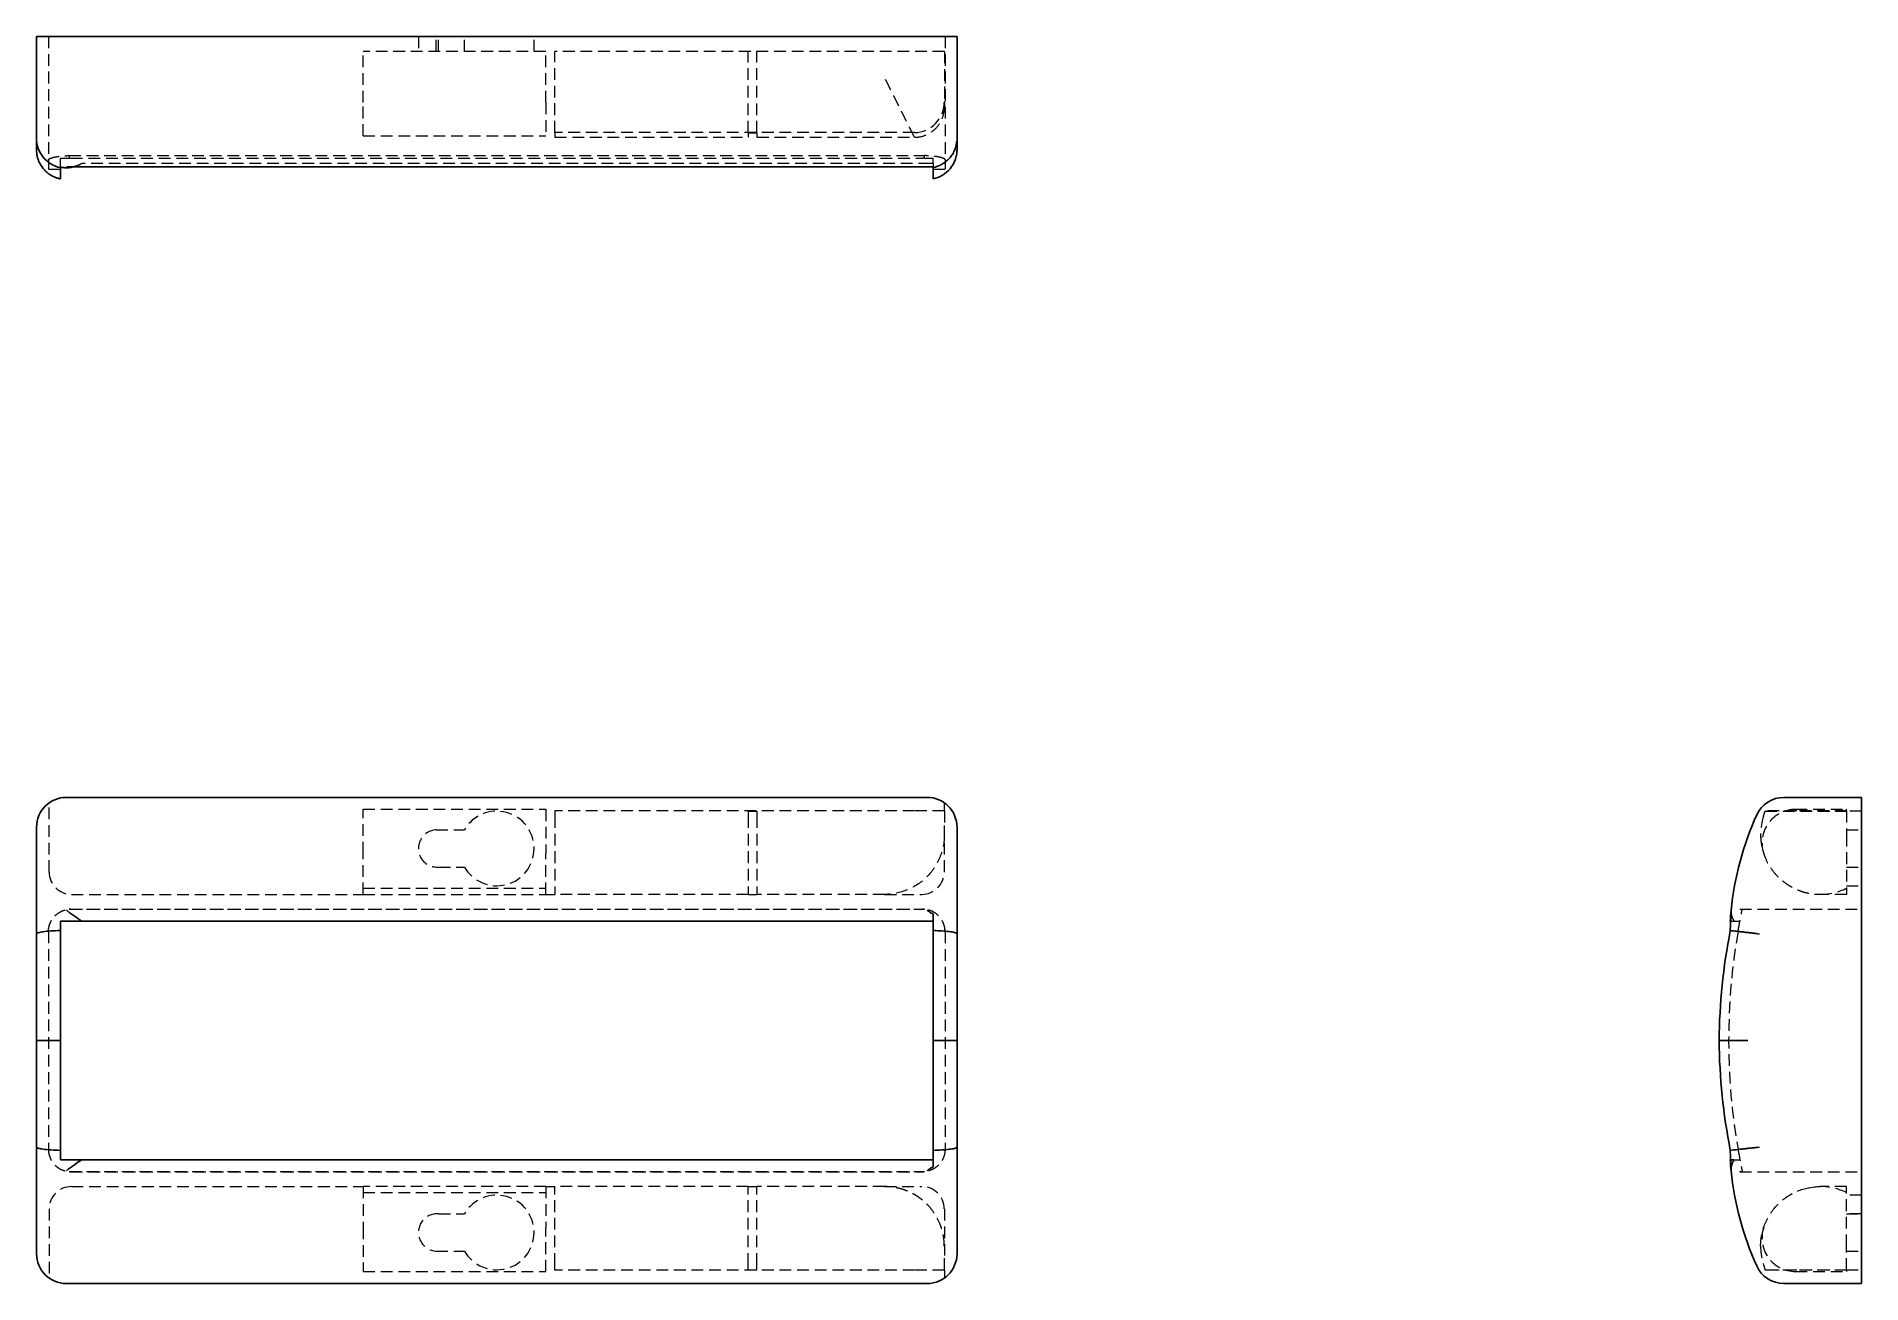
# Model space of a CAD drawing. Header units: millimetres. Extents: x 33 to 231, y 31 to 166.
import ezdxf

# ---------------------------------------------------------------- set-up
doc = ezdxf.new("R2010")
doc.units = ezdxf.units.MM
doc.linetypes.add('HIDDEN', pattern=[1.905, 1.27, -0.635])

msp = doc.modelspace()

# ---------------------------------------------------------------- linework, layer by layer
at = {"color": 7, "linetype": 'Continuous', "lineweight": 25}
for p, q in [((33.2, 157.31), (33.2, 165.71)), ((33.2, 165.71), (34.57, 165.71)), ((34.57, 165.71), (34.57, 165.71)), ((34.57, 165.71), (36.43, 165.71)), ((36.99, 165.71), (34.57, 165.71)), ((36.43, 165.71), (129.59, 165.71)), ((36.99, 165.71), (129.02, 165.71)), ((131.45, 165.71), (129.02, 165.71)), ((131.45, 165.71), (129.59, 165.71)), ((131.45, 165.71), (131.45, 165.71)), ((132.82, 165.71), (131.45, 165.71)), ((132.82, 157.31), (132.82, 165.71)), ((33.2, 154.66), (33.2, 157.31)), ((132.82, 154.66), (132.82, 157.31)), ((33.2, 153.45), (33.2, 154.66)), ((132.82, 153.45), (132.82, 154.66)), ((35.78, 151.56), (35.78, 151.51)), ((35.78, 151.51), (35.78, 150.29)), ((36.65, 151.59), (129.82, 151.59)), ((130.23, 151.62), (130.23, 151.51)), ((130.23, 150.29), (130.23, 151.51)), ((36.43, 83.32), (129.59, 83.32)), ((230.71, 83.32), (222.31, 83.32)), ((230.71, 82.73), (230.71, 83.32)), ((230.71, 82.73), (230.71, 82.73)), ((230.71, 80.09), (230.71, 82.73)), ((33.2, 68.54), (33.2, 80.09)), ((132.82, 68.54), (132.82, 80.09)), ((230.71, 33.91), (230.71, 80.09)), ((35.78, 69.92), (35.78, 68.9)), ((129.91, 69.92), (38.08, 69.92)), ((130.23, 70.7), (130.23, 68.9)), ((33.2, 57), (33.2, 68.54)), ((35.78, 68.9), (35.78, 57)), ((130.23, 57), (130.23, 68.9)), ((132.82, 57), (132.82, 68.54)), ((33.2, 57), (33.2, 45.46)), ((35.78, 45.1), (35.78, 57)), ((130.23, 57), (130.23, 45.1)), ((132.82, 57), (132.82, 45.46)), ((33.2, 45.46), (33.2, 33.91)), ((132.82, 45.46), (132.82, 33.91)), ((35.78, 44.08), (35.78, 45.1)), ((129.91, 44.08), (38.08, 44.08)), ((130.23, 43.3), (130.23, 45.1)), ((230.71, 33.91), (230.71, 31.27)), ((36.43, 30.68), (129.59, 30.68)), ((230.71, 30.68), (222.31, 30.68)), ((230.71, 31.27), (230.71, 31.27)), ((230.71, 31.27), (230.71, 30.68))]:
    msp.add_line(p, q, dxfattribs=at)
at = {"color": 7, "linetype": 'HIDDEN', "lineweight": 18}
for p, q in [((34.49, 165.71), (34.49, 152.34)), ((88.32, 164.09), (68.55, 164.09)), ((68.55, 158.57), (68.55, 164.09)), ((74.53, 165.71), (74.53, 164.09)), ((76.46, 164.09), (76.46, 165.71)), ((76.72, 164.09), (76.72, 165.71)), ((79.51, 164.09), (79.51, 165.71)), ((79.51, 164.09), (79.51, 165.71)), ((87.04, 164.09), (87.04, 165.71)), ((88.32, 158.57), (88.32, 164.09)), ((89.29, 155.3), (89.29, 164.09)), ((131.45, 164.09), (89.29, 164.09)), ((110.21, 155.29), (110.21, 164.09)), ((111.17, 155.29), (111.17, 164.09)), ((131.45, 164.09), (131.45, 158.7)), ((131.53, 165.71), (131.53, 152.34)), ((68.55, 154.94), (68.55, 158.57)), ((88.32, 158.57), (88.32, 154.94)), ((131.45, 158.7), (131.45, 158.18)), ((131.45, 158.02), (131.45, 158.18)), ((68.55, 154.94), (88.32, 154.94)), ((128.22, 155.3), (89.29, 155.3)), ((89.29, 155.3), (89.29, 155.11)), ((89.29, 155.11), (89.29, 154.79)), ((89.29, 154.79), (110.21, 154.79)), ((110.21, 155.29), (110.21, 155.11)), ((110.21, 155.29), (111.17, 155.29)), ((110.21, 155.11), (110.21, 154.79)), ((111.17, 155.29), (111.17, 155.11)), ((111.17, 155.11), (111.17, 154.79)), ((111.17, 154.79), (128.22, 154.79)), ((34.49, 152.34), (34.49, 151.33)), ((35.78, 152.55), (35.78, 152.55)), ((35.78, 152.55), (36.72, 152.55)), ((35.78, 151.56), (35.78, 152.55)), ((36.72, 152.81), (36.72, 152.55)), ((36.72, 152.81), (129.3, 152.81)), ((36.72, 152.55), (36.91, 152.55)), ((36.91, 152.55), (129.1, 152.55)), ((129.3, 152.55), (129.1, 152.55)), ((129.3, 152.55), (129.3, 152.81)), ((129.3, 152.55), (130.23, 152.55)), ((130.23, 152.55), (130.23, 152.55)), ((130.23, 151.97), (130.23, 152.55)), ((131.53, 152.34), (131.53, 151.33)), ((34.49, 151.33), (35.78, 151.33)), ((129.91, 151.95), (38.08, 151.95)), ((129.91, 151.95), (38.08, 151.95)), ((130.23, 151.33), (131.53, 151.33)), ((34.57, 75.24), (34.57, 82.73)), ((68.55, 82.03), (88.32, 82.03)), ((68.55, 77.25), (68.55, 82.03)), ((88.32, 82.03), (88.32, 77.25)), ((89.29, 81.86), (89.29, 81.29)), ((128.22, 81.86), (89.29, 81.86)), ((89.29, 81.29), (89.29, 72.82)), ((110.21, 81.84), (110.21, 81.29)), ((110.21, 81.84), (111.17, 81.84)), ((110.21, 81.29), (110.21, 72.82)), ((111.17, 81.84), (111.17, 81.29)), ((111.17, 81.29), (111.17, 72.82)), ((131.45, 81.86), (128.22, 81.86)), ((131.45, 81.86), (131.45, 82.73)), ((131.45, 81.86), (131.45, 80.29)), ((220.11, 81.29), (220.3, 81.86)), ((220.29, 81.84), (229.09, 81.84)), ((223.7, 81.86), (220.3, 81.86)), ((223.57, 82.03), (229.09, 82.03)), ((229.09, 81.86), (223.7, 81.86)), ((229.09, 81.86), (229.09, 82.03)), ((229.09, 81.86), (229.09, 79.28)), ((230.71, 81.82), (229.09, 81.82)), ((230.71, 75.24), (230.71, 82.73)), ((76.46, 79.8), (79.51, 79.81)), ((131.45, 79.28), (131.45, 80.29)), ((131.45, 75.24), (131.45, 79.28)), ((229.09, 79.81), (230.71, 79.81)), ((229.09, 79.8), (230.71, 79.8)), ((229.09, 79.28), (229.09, 72.82)), ((68.55, 72.82), (68.55, 77.25)), ((88.32, 72.82), (88.32, 77.25)), ((76.72, 75.78), (79.51, 75.77)), ((229.09, 75.78), (230.71, 75.78)), ((229.09, 75.77), (230.71, 75.77)), ((229.09, 75.77), (230.71, 75.77)), ((230.71, 75.24), (230.71, 72.82)), ((68.55, 73.48), (88.32, 73.48)), ((229.09, 73.75), (230.71, 73.75)), ((36.72, 71.2), (129.3, 71.2)), ((36.91, 71.21), (129.1, 71.21)), ((36.99, 72.82), (68.55, 72.82)), ((68.55, 72.82), (88.32, 72.82)), ((88.32, 72.82), (89.29, 72.82)), ((110.21, 72.82), (89.29, 72.82)), ((110.21, 72.82), (111.17, 72.82)), ((124.99, 72.82), (111.17, 72.82)), ((124.99, 72.82), (129.02, 72.82)), ((217.55, 71.21), (230.71, 71.21)), ((217.55, 71.2), (217.55, 71.21)), ((217.55, 71.2), (217.81, 71.2)), ((229.09, 72.82), (226.25, 72.82)), ((230.71, 72.82), (230.71, 72.82)), ((216.97, 69.92), (217.55, 69.92)), ((217.55, 69.93), (217.55, 69.92)), ((34.49, 68.79), (34.49, 45.21)), ((131.53, 68.79), (131.53, 45.21)), ((216.97, 44.08), (217.55, 44.08)), ((217.55, 44.07), (217.55, 44.08)), ((36.72, 42.8), (129.3, 42.8)), ((36.91, 42.79), (129.1, 42.79)), ((217.55, 42.8), (217.81, 42.8)), ((217.55, 42.8), (217.55, 42.79)), ((217.55, 42.79), (230.71, 42.79)), ((36.99, 41.18), (68.55, 41.18)), ((68.55, 41.18), (68.55, 36.75)), ((88.32, 41.18), (68.55, 41.18)), ((68.55, 40.52), (88.32, 40.52)), ((88.32, 41.18), (88.32, 36.75)), ((88.32, 41.18), (89.29, 41.18)), ((110.21, 41.18), (89.29, 41.18)), ((89.29, 32.71), (89.29, 41.18)), ((110.21, 32.71), (110.21, 41.18)), ((110.21, 41.18), (111.17, 41.18)), ((124.99, 41.18), (111.17, 41.18)), ((111.17, 32.71), (111.17, 41.18)), ((124.99, 41.18), (129.02, 41.18)), ((229.09, 41.18), (226.25, 41.18)), ((229.09, 34.72), (229.09, 41.18)), ((230.71, 40.25), (229.09, 40.25)), ((230.71, 38.76), (230.71, 41.18)), ((230.71, 41.18), (230.71, 41.18)), ((34.57, 38.76), (34.57, 31.27)), ((76.72, 38.22), (79.51, 38.23)), ((131.45, 38.76), (131.45, 34.72)), ((229.09, 38.23), (230.71, 38.23)), ((230.71, 38.23), (229.09, 38.23)), ((229.09, 38.22), (230.71, 38.22)), ((230.71, 38.76), (230.71, 31.27)), ((68.55, 36.75), (68.55, 31.97)), ((88.32, 31.97), (88.32, 36.75)), ((76.46, 34.2), (79.51, 34.19)), ((131.45, 34.72), (131.45, 33.71)), ((131.45, 32.14), (131.45, 33.71)), ((229.09, 32.14), (229.09, 34.72)), ((229.09, 34.2), (230.71, 34.2)), ((229.09, 34.19), (230.71, 34.19)), ((68.55, 31.97), (88.32, 31.97)), ((89.29, 32.14), (89.29, 32.71)), ((128.22, 32.14), (89.29, 32.14)), ((110.21, 32.16), (110.21, 32.71)), ((110.21, 32.16), (111.17, 32.16)), ((111.17, 32.16), (111.17, 32.71)), ((131.45, 32.14), (128.22, 32.14)), ((131.45, 32.14), (131.45, 31.27)), ((220.11, 32.71), (220.3, 32.14)), ((220.29, 32.16), (229.09, 32.16)), ((223.7, 32.14), (220.3, 32.14)), ((223.57, 31.97), (229.09, 31.97)), ((229.09, 32.14), (223.7, 32.14)), ((229.09, 32.18), (230.71, 32.18)), ((229.09, 32.14), (229.09, 31.97))]:
    msp.add_line(p, q, dxfattribs=at)
at = {"color": 7, "linetype": 'HIDDEN', "lineweight": 18, "flags": 128}
for points in [[(219.79, 79.28), (219.8, 78.89), (219.83, 78.55)], [(224.92, 41.04), (225.44, 41.13), (226.25, 41.18)], [(219.79, 34.72), (219.8, 35.11), (219.83, 35.45)]]:
    msp.add_lwpolyline(points, dxfattribs=at)
at = {"color": 7, "linetype": 'Continuous', "lineweight": 25}
for centre, radius, start, end in [((36.43, 80.09), 3.23, 90, 180), ((129.59, 80.09), 3.23, 0, 90), ((222.31, 80.09), 3.23, 90, 155.7657), ((249.84, 67.7), 33.42, 155.7657, 174.1499), ((249.84, 67.7), 33.42, 174.1509, 176.1888), ((249.84, 67.7), 33.36, 174.8366, 177.927), ((281.35, 56.26), 66.06, 168.9678, 179.359), ((281.35, 57.74), 66.06, 180.641, 191.0322), ((249.84, 46.3), 33.42, 183.8108, 185.8501), ((249.84, 46.3), 33.36, 182.073, 185.1634), ((249.84, 46.3), 33.42, 185.8501, 204.2343), ((36.43, 33.91), 3.23, 180, 270), ((129.59, 33.91), 3.23, 270, 0), ((222.31, 33.91), 3.23, 204.2343, 270)]:
    msp.add_arc(centre, radius, start, end, dxfattribs=at)
at = {"color": 7, "linetype": 'HIDDEN', "lineweight": 18}
for centre, radius, start, end in [((83.01, 77.79), 4.04, 209.9377, 150.0157), ((226.25, 79.28), 6.46, 161.8761, 180), ((223.57, 78.39), 3.63, 90, 198.3177), ((76.55, 77.79), 2.02, 92.416, 274.7179), ((36.99, 75.24), 2.42, 180, 270), ((129.02, 75.24), 2.42, 270, 0), ((226.25, 79.28), 6.46, 270, 296.116), ((36.91, 68.79), 2.42, 90, 94.5535), ((129.1, 68.79), 2.42, 85.4465, 90), ((285.3, 57), 68.97, 170.1609, 189.8391), ((36.91, 45.21), 2.42, 265.4465, 270), ((129.1, 45.21), 2.42, 270, 274.5535), ((36.99, 38.76), 2.42, 90, 180), ((83.01, 36.21), 4.04, 209.9843, 150.0623), ((129.02, 38.76), 2.42, 0, 90), ((226.25, 34.72), 6.46, 63.884, 90), ((76.55, 36.21), 2.02, 85.2821, 267.584), ((223.57, 35.61), 3.63, 161.6823, 270), ((226.25, 34.72), 6.46, 180, 198.1239)]:
    msp.add_arc(centre, radius, start, end, dxfattribs=at)
msp.add_ellipse((128.22, 158.7), major_axis=(0, -3.4), ratio=0.950386, start_param=0, end_param=1.570795, dxfattribs=at)
for points, knots in [([(128.22, 154.79), (128.22, 154.79), (128.22, 154.79), (128.21, 154.81), (128.2, 154.83), (128.18, 154.87), (128.16, 154.91), (128.13, 154.97), (128.1, 155.03), (128.06, 155.11), (128.02, 155.19), (127.91, 155.4), (127.69, 155.85), (127.35, 156.52), (127.04, 157.15), (126.79, 157.65), (126.51, 158.2), (126.23, 158.76), (125.93, 159.36), (125.67, 159.88), (125.44, 160.35), (125.23, 160.77), (125.07, 161.08), (124.99, 161.25)], [0, 0, 0, 0, 0.023325, 0.04672, 0.070195, 0.093758, 0.117419, 0.141184, 0.165064, 0.189066, 0.213198, 0.237469, 0.355856, 0.48213, 0.543769, 0.608592, 0.670797, 0.737499, 0.799166, 0.868246, 0.902381, 0.9463, 1, 1, 1, 1]), ([(128.22, 154.79), (128.64, 154.79), (129.06, 154.88), (129.84, 155.2), (130.2, 155.44), (130.8, 156.04), (131.04, 156.39), (131.36, 157.18), (131.45, 157.6), (131.45, 158.02)], [0, 0, 0, 0, 0.25, 0.25, 0.5, 0.5, 0.75, 0.75, 1, 1, 1, 1]), ([(34.49, 152.34), (34.49, 152.37), (34.5, 152.4), (34.56, 152.45), (34.6, 152.48), (34.71, 152.53), (34.78, 152.55), (34.93, 152.6), (35.02, 152.63), (35.23, 152.67), (35.34, 152.69), (35.58, 152.73), (35.71, 152.74), (35.98, 152.77), (36.12, 152.78), (36.41, 152.8), (36.57, 152.81), (36.72, 152.81)], [0, 0, 0, 0, 0.125, 0.125, 0.25, 0.25, 0.375, 0.375, 0.5, 0.5, 0.625, 0.625, 0.75, 0.75, 0.875, 0.875, 1, 1, 1, 1]), ([(131.53, 152.34), (131.53, 152.37), (131.51, 152.4), (131.46, 152.45), (131.42, 152.48), (131.31, 152.53), (131.24, 152.55), (131.08, 152.6), (130.99, 152.63), (130.79, 152.67), (130.68, 152.69), (130.44, 152.73), (130.31, 152.74), (130.03, 152.77), (129.89, 152.78), (129.6, 152.8), (129.45, 152.81), (129.3, 152.81)], [0, 0, 0, 0, 0.125, 0.125, 0.25, 0.25, 0.375, 0.375, 0.5, 0.5, 0.625, 0.625, 0.75, 0.75, 0.875, 0.875, 1, 1, 1, 1]), ([(36.65, 151.6), (36.79, 151.6), (37.1, 151.6), (37.58, 151.71), (37.91, 151.87), (38.08, 151.95)], [0, 0, 0, 0, 0.276071, 0.633547, 1, 1, 1, 1]), ([(37.14, 151.59), (37.26, 151.61), (37.48, 151.66), (37.8, 151.79), (37.98, 151.9), (38.08, 151.95)], [0, 0, 0, 0, 0.358555, 0.677664, 1, 1, 1, 1]), ([(131.45, 79.28), (131.45, 78.44), (131.28, 77.59), (130.63, 76.03), (130.15, 75.31), (128.96, 74.12), (128.24, 73.64), (126.68, 72.99), (125.83, 72.82), (124.99, 72.82)], [0, 0, 0, 0, 0.25, 0.25, 0.5, 0.5, 0.75, 0.75, 1, 1, 1, 1]), ([(219.79, 79.28), (219.79, 79.2), (219.79, 79.03), (219.81, 78.78), (219.83, 78.53), (219.87, 78.28), (219.91, 78.03), (219.97, 77.78), (220.03, 77.53), (220.11, 77.29), (220.19, 77.05), (220.4, 76.5), (220.85, 75.67), (221.52, 74.85), (222.15, 74.28), (222.65, 73.91), (223.2, 73.58), (223.76, 73.31), (224.36, 73.09), (224.88, 72.96), (225.35, 72.88), (225.77, 72.83), (226.08, 72.83), (226.25, 72.82)], [0, 0, 0, 0, 0.023325, 0.04672, 0.070195, 0.093758, 0.117419, 0.141184, 0.165064, 0.189066, 0.213198, 0.237469, 0.355856, 0.48213, 0.543769, 0.608592, 0.670797, 0.737499, 0.799166, 0.868246, 0.902381, 0.9463, 1, 1, 1, 1]), ([(34.49, 68.79), (34.49, 68.94), (34.5, 69.09), (34.56, 69.38), (34.6, 69.52), (34.71, 69.8), (34.78, 69.94), (34.93, 70.19), (35.02, 70.31), (35.23, 70.53), (35.34, 70.63), (35.58, 70.81), (35.71, 70.89), (35.98, 71.03), (36.12, 71.08), (36.41, 71.16), (36.57, 71.19), (36.72, 71.2)], [0, 0, 0, 0, 0.125, 0.125, 0.25, 0.25, 0.375, 0.375, 0.5, 0.5, 0.625, 0.625, 0.75, 0.75, 0.875, 0.875, 1, 1, 1, 1]), ([(131.53, 68.79), (131.53, 68.94), (131.51, 69.09), (131.46, 69.38), (131.42, 69.52), (131.31, 69.8), (131.24, 69.94), (131.08, 70.19), (130.99, 70.31), (130.79, 70.53), (130.68, 70.63), (130.44, 70.81), (130.31, 70.89), (130.03, 71.03), (129.89, 71.08), (129.6, 71.16), (129.45, 71.19), (129.3, 71.2)], [0, 0, 0, 0, 0.125, 0.125, 0.25, 0.25, 0.375, 0.375, 0.5, 0.5, 0.625, 0.625, 0.75, 0.75, 0.875, 0.875, 1, 1, 1, 1]), ([(217.34, 68.79), (217.37, 68.94), (217.4, 69.09), (217.45, 69.38), (217.48, 69.52), (217.53, 69.8), (217.55, 69.94), (217.6, 70.19), (217.63, 70.31), (217.67, 70.53), (217.69, 70.63), (217.73, 70.81), (217.74, 70.89), (217.77, 71.03), (217.78, 71.08), (217.8, 71.16), (217.81, 71.19), (217.81, 71.2)], [0, 0, 0, 0, 0.125, 0.125, 0.25, 0.25, 0.375, 0.375, 0.5, 0.5, 0.625, 0.625, 0.75, 0.75, 0.875, 0.875, 1, 1, 1, 1]), ([(216.56, 69.92), (216.55, 69.92), (216.53, 69.92), (216.51, 69.92), (216.5, 69.92), (216.49, 69.92), (216.49, 69.92)], [0, 0, 0, 0, 0.250306, 0.500406, 0.750303, 1, 1, 1, 1]), ([(216.49, 69.92), (216.5, 69.92), (216.52, 69.92), (216.64, 69.92), (216.77, 69.92), (216.86, 69.92), (216.89, 69.92)], [0, 0, 0, 0, 0.335165, 0.680058, 0.881327, 1, 1, 1, 1]), ([(216.59, 70.87), (216.59, 70.76), (216.61, 70.66), (216.66, 70.44), (216.7, 70.33), (216.81, 70.11), (216.87, 70.01), (216.95, 69.92)], [0.0010109, 0.0010109, 0.0010109, 0.0010109, 0.2187932, 0.2187932, 0.4687932, 0.4687932, 0.7177823, 0.7177823, 0.7177823, 0.7177823]), ([(216.6, 70.7), (216.61, 70.67), (216.62, 70.62), (216.64, 70.55), (216.65, 70.51), (216.66, 70.49), (216.66, 70.46), (216.67, 70.42), (216.7, 70.35), (216.71, 70.31), (216.73, 70.28)], [0, 0, 0, 0, 0.283101, 0.401495, 0.453495, 0.502304, 0.551078, 0.602885, 0.720308, 1, 1, 1, 1]), ([(219.24, 68.59), (219.37, 68.58), (219.51, 68.56), (219.65, 68.54), (219.66, 68.54)], [0, 0, 0, 0, 0.94162, 1, 1, 1, 1]), ([(219.24, 45.41), (219.37, 45.42), (219.51, 45.44), (219.65, 45.46), (219.66, 45.46)], [0, 0, 0, 0, 0.94162, 1, 1, 1, 1]), ([(34.49, 45.21), (34.49, 45.06), (34.5, 44.91), (34.56, 44.62), (34.6, 44.48), (34.71, 44.2), (34.78, 44.06), (34.93, 43.81), (35.02, 43.69), (35.23, 43.47), (35.34, 43.37), (35.58, 43.19), (35.71, 43.11), (35.98, 42.97), (36.12, 42.92), (36.41, 42.84), (36.57, 42.81), (36.72, 42.8)], [0, 0, 0, 0, 0.125, 0.125, 0.25, 0.25, 0.375, 0.375, 0.5, 0.5, 0.625, 0.625, 0.75, 0.75, 0.875, 0.875, 1, 1, 1, 1]), ([(131.53, 45.21), (131.53, 45.06), (131.51, 44.91), (131.46, 44.62), (131.42, 44.48), (131.31, 44.2), (131.24, 44.06), (131.08, 43.81), (130.99, 43.69), (130.79, 43.47), (130.68, 43.37), (130.44, 43.19), (130.31, 43.11), (130.03, 42.97), (129.89, 42.92), (129.6, 42.84), (129.45, 42.81), (129.3, 42.8)], [0, 0, 0, 0, 0.125, 0.125, 0.25, 0.25, 0.375, 0.375, 0.5, 0.5, 0.625, 0.625, 0.75, 0.75, 0.875, 0.875, 1, 1, 1, 1]), ([(217.34, 45.21), (217.37, 45.06), (217.4, 44.91), (217.45, 44.62), (217.48, 44.48), (217.53, 44.2), (217.55, 44.06), (217.6, 43.81), (217.63, 43.69), (217.67, 43.47), (217.69, 43.37), (217.73, 43.19), (217.74, 43.11), (217.77, 42.97), (217.78, 42.92), (217.8, 42.84), (217.81, 42.81), (217.81, 42.8)], [0, 0, 0, 0, 0.125, 0.125, 0.25, 0.25, 0.375, 0.375, 0.5, 0.5, 0.625, 0.625, 0.75, 0.75, 0.875, 0.875, 1, 1, 1, 1]), ([(131.45, 34.72), (131.44, 34.8), (131.44, 34.97), (131.43, 35.22), (131.4, 35.47), (131.37, 35.72), (131.32, 35.97), (131.27, 36.22), (131.21, 36.47), (131.13, 36.71), (131.05, 36.95), (130.83, 37.5), (130.39, 38.33), (129.72, 39.15), (129.09, 39.72), (128.59, 40.09), (128.04, 40.42), (127.48, 40.69), (126.87, 40.91), (126.36, 41.04), (125.89, 41.12), (125.47, 41.17), (125.16, 41.17), (124.99, 41.18)], [0, 0, 0, 0, 0.023325, 0.04672, 0.070195, 0.093758, 0.117419, 0.141184, 0.165064, 0.189066, 0.213198, 0.237469, 0.355856, 0.48213, 0.543769, 0.608592, 0.670797, 0.737499, 0.799166, 0.868246, 0.902381, 0.9463, 1, 1, 1, 1]), ([(219.79, 34.72), (219.79, 35.56), (219.96, 36.41), (220.61, 37.97), (221.09, 38.69), (222.28, 39.88), (223, 40.36), (224.56, 41.01), (225.4, 41.18), (226.25, 41.18)], [0, 0, 0, 0, 0.25, 0.25, 0.5, 0.5, 0.75, 0.75, 1, 1, 1, 1])]:
    msp.add_open_spline(points, degree=3, knots=knots, dxfattribs=at)
at = {"color": 7, "linetype": 'Continuous', "lineweight": 25}
for points, knots in [([(35.78, 151.51), (35.42, 151.58), (35.07, 151.72), (34.44, 152.1), (34.16, 152.34), (33.69, 152.91), (33.51, 153.23), (33.32, 153.76), (33.28, 153.93), (33.23, 154.2), (33.22, 154.29), (33.2, 154.48), (33.2, 154.57), (33.2, 154.66)], [0, 0, 0, 0, 0.25, 0.25, 0.5, 0.5, 0.75, 0.75, 0.875, 0.875, 0.9375, 0.9375, 1, 1, 1, 1]), ([(130.23, 151.51), (130.57, 151.58), (130.89, 151.7), (131.49, 152.04), (131.75, 152.25), (132.1, 152.63), (132.2, 152.77), (132.39, 153.05), (132.47, 153.2), (132.61, 153.51), (132.67, 153.67), (132.75, 154), (132.78, 154.17), (132.8, 154.34)], [0, 0, 0, 0, 0.25, 0.25, 0.5, 0.5, 0.625, 0.625, 0.75, 0.75, 0.875, 0.875, 1, 1, 1, 1]), ([(35.78, 150.29), (35.72, 150.3), (35.61, 150.33), (35.44, 150.38), (35.27, 150.44), (35.1, 150.51), (34.94, 150.59), (34.78, 150.68), (34.62, 150.77), (34.47, 150.88), (34.32, 151), (34.18, 151.13), (34.05, 151.27), (33.91, 151.43), (33.77, 151.62), (33.62, 151.85), (33.48, 152.11), (33.37, 152.41), (33.27, 152.73), (33.21, 153.08), (33.2, 153.33), (33.2, 153.45)], [0, 0, 0, 0, 0.039736, 0.079824, 0.120264, 0.161056, 0.2022, 0.243697, 0.285545, 0.327746, 0.370298, 0.413203, 0.45646, 0.500069, 0.557476, 0.619555, 0.686304, 0.757724, 0.833814, 0.914573, 1, 1, 1, 1]), ([(132.82, 153.41), (132.82, 153.32), (132.81, 153.23), (132.79, 153.05), (132.78, 152.96), (132.73, 152.69), (132.68, 152.51), (132.49, 151.99), (132.31, 151.68), (131.84, 151.11), (131.57, 150.87), (130.93, 150.5), (130.6, 150.36), (130.23, 150.29)], [0, 0, 0, 0, 0.0625, 0.0625, 0.125, 0.125, 0.25, 0.25, 0.5, 0.5, 0.75, 0.75, 1, 1, 1, 1]), ([(35.78, 151.56), (35.83, 151.55), (35.94, 151.53), (36.1, 151.51), (36.26, 151.5), (36.37, 151.49), (36.43, 151.49)], [0, 0, 0, 0, 0.250306, 0.500406, 0.750303, 1, 1, 1, 1]), ([(36.43, 151.59), (36.43, 151.59), (36.5, 151.59), (36.58, 151.59), (36.65, 151.6)], [0, 0, 0, 0, 0.036617, 1, 1, 1, 1]), ([(36.43, 151.49), (36.61, 151.5), (36.85, 151.5), (37.08, 151.57), (37.14, 151.59)], [0, 0, 0, 0, 0.738397, 1, 1, 1, 1]), ([(129.91, 151.59), (129.94, 151.59), (129.98, 151.59), (130.01, 151.59), (130.06, 151.6), (130.1, 151.6), (130.15, 151.61), (130.18, 151.61), (130.21, 151.62), (130.23, 151.62)], [0, 0, 0, 0, 0.0001208275, 0.0001208275, 0.0001208275, 0.000270609, 0.000270609, 0.000270609, 0.0003674404, 0.0003674404, 0.0003674404, 0.0003674404]), ([(35.78, 69.92), (35.83, 69.92), (35.94, 69.92), (36.1, 69.92), (36.26, 69.92), (36.37, 69.92), (36.43, 69.92)], [0, 0, 0, 0, 0.250306, 0.500406, 0.750303, 1, 1, 1, 1]), ([(38.08, 69.92), (37.81, 70.09), (37.55, 70.29), (37.13, 70.59), (36.99, 70.69), (36.71, 70.9), (36.57, 71), (36.43, 71.1)], [0, 0, 0, 0, 0.5, 0.5, 0.75, 0.75, 1, 1, 1, 1]), ([(36.43, 69.92), (36.72, 69.92), (37, 69.92), (37.56, 69.92), (37.83, 69.92), (38.08, 69.92)], [0, 0, 0, 0, 0.5, 0.5, 1, 1, 1, 1]), ([(129.91, 70.87), (129.94, 70.84), (129.98, 70.82), (130.01, 70.8), (130.06, 70.78), (130.1, 70.76), (130.15, 70.74), (130.18, 70.72), (130.21, 70.71), (130.23, 70.7)], [0, 0, 0, 0, 0.0001208275, 0.0001208275, 0.0001208275, 0.000270609, 0.000270609, 0.000270609, 0.0003674404, 0.0003674404, 0.0003674404, 0.0003674404]), ([(216.59, 70.87), (216.59, 70.84), (216.59, 70.82), (216.59, 70.8), (216.6, 70.78), (216.6, 70.76), (216.61, 70.74), (216.61, 70.72), (216.62, 70.71), (216.62, 70.7)], [0, 0, 0, 0, 0.0001208275, 0.0001208275, 0.0001208275, 0.000270609, 0.000270609, 0.000270609, 0.0003674404, 0.0003674404, 0.0003674404, 0.0003674404]), ([(35.78, 68.9), (35.42, 68.89), (35.07, 68.88), (34.44, 68.83), (34.16, 68.81), (33.69, 68.74), (33.51, 68.7), (33.32, 68.65), (33.28, 68.63), (33.23, 68.59), (33.22, 68.58), (33.2, 68.56), (33.2, 68.55), (33.2, 68.54)], [0, 0, 0, 0, 0.25, 0.25, 0.5, 0.5, 0.75, 0.75, 0.875, 0.875, 0.9375, 0.9375, 1, 1, 1, 1]), ([(130.23, 68.9), (130.57, 68.89), (130.89, 68.88), (131.49, 68.84), (131.75, 68.82), (132.1, 68.77), (132.2, 68.76), (132.39, 68.73), (132.47, 68.71), (132.61, 68.67), (132.67, 68.66), (132.75, 68.62), (132.78, 68.6), (132.8, 68.58)], [0, 0, 0, 0, 0.25, 0.25, 0.5, 0.5, 0.625, 0.625, 0.75, 0.75, 0.875, 0.875, 1, 1, 1, 1]), ([(216.51, 68.9), (216.58, 68.89), (216.7, 68.88), (217.04, 68.84), (217.25, 68.82), (217.63, 68.77), (217.77, 68.76), (218.05, 68.73), (218.2, 68.71), (218.51, 68.67), (218.67, 68.66), (219, 68.62), (219.17, 68.6), (219.34, 68.58)], [0, 0, 0, 0, 0.25, 0.25, 0.5, 0.5, 0.625, 0.625, 0.75, 0.75, 0.875, 0.875, 1, 1, 1, 1]), ([(35.78, 57), (35.72, 57), (35.61, 57), (35.44, 57), (35.27, 57), (35.1, 57), (34.94, 57), (34.78, 57), (34.62, 57), (34.47, 57), (34.32, 57), (34.18, 57), (34.05, 57), (33.91, 57), (33.77, 57), (33.62, 57), (33.48, 57), (33.37, 57), (33.27, 57), (33.21, 57), (33.2, 57), (33.2, 57)], [0, 0, 0, 0, 0.039736, 0.079824, 0.120264, 0.161056, 0.2022, 0.243697, 0.285545, 0.327746, 0.370298, 0.413203, 0.45646, 0.500069, 0.557476, 0.619555, 0.686304, 0.757724, 0.833814, 0.914573, 1, 1, 1, 1]), ([(132.82, 57), (132.82, 57), (132.81, 57), (132.79, 57), (132.78, 57), (132.73, 57), (132.68, 57), (132.49, 57), (132.31, 57), (131.84, 57), (131.57, 57), (130.93, 57), (130.6, 57), (130.23, 57)], [0, 0, 0, 0, 0.0625, 0.0625, 0.125, 0.125, 0.25, 0.25, 0.5, 0.5, 0.75, 0.75, 1, 1, 1, 1]), ([(218.41, 57), (218.32, 57), (218.23, 57), (218.05, 57), (217.96, 57), (217.69, 57), (217.51, 57), (216.99, 57), (216.68, 57), (216.11, 57), (215.87, 57), (215.5, 57), (215.36, 57), (215.29, 57)], [0, 0, 0, 0, 0.0625, 0.0625, 0.125, 0.125, 0.25, 0.25, 0.5, 0.5, 0.75, 0.75, 1, 1, 1, 1]), ([(35.78, 45.1), (35.42, 45.11), (35.07, 45.12), (34.44, 45.17), (34.16, 45.19), (33.69, 45.26), (33.51, 45.3), (33.32, 45.35), (33.28, 45.37), (33.23, 45.41), (33.22, 45.42), (33.2, 45.44), (33.2, 45.45), (33.2, 45.46)], [0, 0, 0, 0, 0.25, 0.25, 0.5, 0.5, 0.75, 0.75, 0.875, 0.875, 0.9375, 0.9375, 1, 1, 1, 1]), ([(35.78, 44.08), (36.17, 44.08), (36.58, 44.08), (37.36, 44.08), (37.74, 44.08), (38.08, 44.08)], [0, 0, 0, 0, 0.5, 0.5, 1, 1, 1, 1]), ([(38.08, 44.08), (37.81, 43.91), (37.55, 43.71), (37.13, 43.41), (36.99, 43.31), (36.71, 43.1), (36.57, 43), (36.43, 42.9)], [0, 0, 0, 0, 0.5, 0.5, 0.75, 0.75, 1, 1, 1, 1]), ([(130.23, 45.1), (130.57, 45.11), (130.89, 45.12), (131.49, 45.16), (131.75, 45.18), (132.1, 45.23), (132.2, 45.24), (132.39, 45.27), (132.47, 45.29), (132.61, 45.33), (132.67, 45.34), (132.75, 45.38), (132.78, 45.4), (132.8, 45.42)], [0, 0, 0, 0, 0.25, 0.25, 0.5, 0.5, 0.625, 0.625, 0.75, 0.75, 0.875, 0.875, 1, 1, 1, 1]), ([(216.49, 44.08), (216.49, 44.08), (216.48, 44.08), (216.53, 44.08), (216.65, 44.08), (216.81, 44.08), (216.89, 44.08)], [0, 0, 0, 0, 0.002921, 0.340284, 0.687438, 1, 1, 1, 1]), ([(216.51, 45.1), (216.58, 45.11), (216.7, 45.12), (217.04, 45.16), (217.25, 45.18), (217.63, 45.23), (217.77, 45.24), (218.05, 45.27), (218.2, 45.29), (218.51, 45.33), (218.67, 45.34), (219, 45.38), (219.17, 45.4), (219.34, 45.42)], [0, 0, 0, 0, 0.25, 0.25, 0.5, 0.5, 0.625, 0.625, 0.75, 0.75, 0.875, 0.875, 1, 1, 1, 1]), ([(129.91, 43.13), (129.94, 43.16), (129.98, 43.18), (130.01, 43.2), (130.06, 43.22), (130.1, 43.24), (130.15, 43.26), (130.18, 43.28), (130.21, 43.29), (130.23, 43.3)], [0, 0, 0, 0, 0.0001208275, 0.0001208275, 0.0001208275, 0.000270609, 0.000270609, 0.000270609, 0.0003674404, 0.0003674404, 0.0003674404, 0.0003674404]), ([(216.59, 43.13), (216.59, 43.16), (216.59, 43.18), (216.59, 43.2), (216.6, 43.22), (216.6, 43.24), (216.61, 43.26), (216.61, 43.28), (216.62, 43.29), (216.62, 43.3)], [0, 0, 0, 0, 0.0001208275, 0.0001208275, 0.0001208275, 0.000270609, 0.000270609, 0.000270609, 0.0003674404, 0.0003674404, 0.0003674404, 0.0003674404])]:
    msp.add_open_spline(points, degree=3, knots=knots, dxfattribs=at)
for points in [[(132.82, 153.45), (132.82, 153.44), (132.82, 153.43), (132.82, 153.41)], [(129.59, 151.59), (129.7, 151.59), (129.8, 151.58), (129.91, 151.59)], [(129.59, 71.1), (129.7, 71.02), (129.8, 70.95), (129.91, 70.87)], [(130.23, 69.92), (130.13, 69.92), (130.02, 69.92), (129.91, 69.92)], [(216.59, 71.1), (216.59, 71.02), (216.58, 70.95), (216.59, 70.87)], [(130.23, 44.08), (130.13, 44.08), (130.02, 44.08), (129.91, 44.08)], [(129.59, 42.9), (129.7, 42.98), (129.8, 43.05), (129.91, 43.13)], [(216.59, 42.9), (216.59, 42.98), (216.58, 43.05), (216.59, 43.13)]]:
    msp.add_open_spline(points, degree=3, dxfattribs=at)
at = {"color": 7, "linetype": 'HIDDEN', "lineweight": 18}
for points in [[(37.49, 151.68), (37.7, 151.75), (37.89, 151.84), (38.08, 151.95)], [(130.23, 151.97), (130.13, 151.96), (130.02, 151.95), (129.91, 151.95)], [(130.23, 151.97), (130.23, 151.79), (130.23, 151.66), (130.23, 151.62)], [(216.97, 69.92), (216.79, 70.14), (216.66, 70.41), (216.62, 70.7)], [(216.97, 69.92), (216.96, 69.92), (216.95, 69.92), (216.95, 69.92)], [(216.59, 43.13), (216.6, 43.48), (216.73, 43.82), (216.95, 44.08)], [(216.97, 44.08), (216.79, 43.86), (216.66, 43.59), (216.62, 43.3)], [(216.97, 44.08), (216.96, 44.08), (216.95, 44.08), (216.95, 44.08)]]:
    msp.add_open_spline(points, degree=3, dxfattribs=at)

doc.saveas('drawing.dxf')
